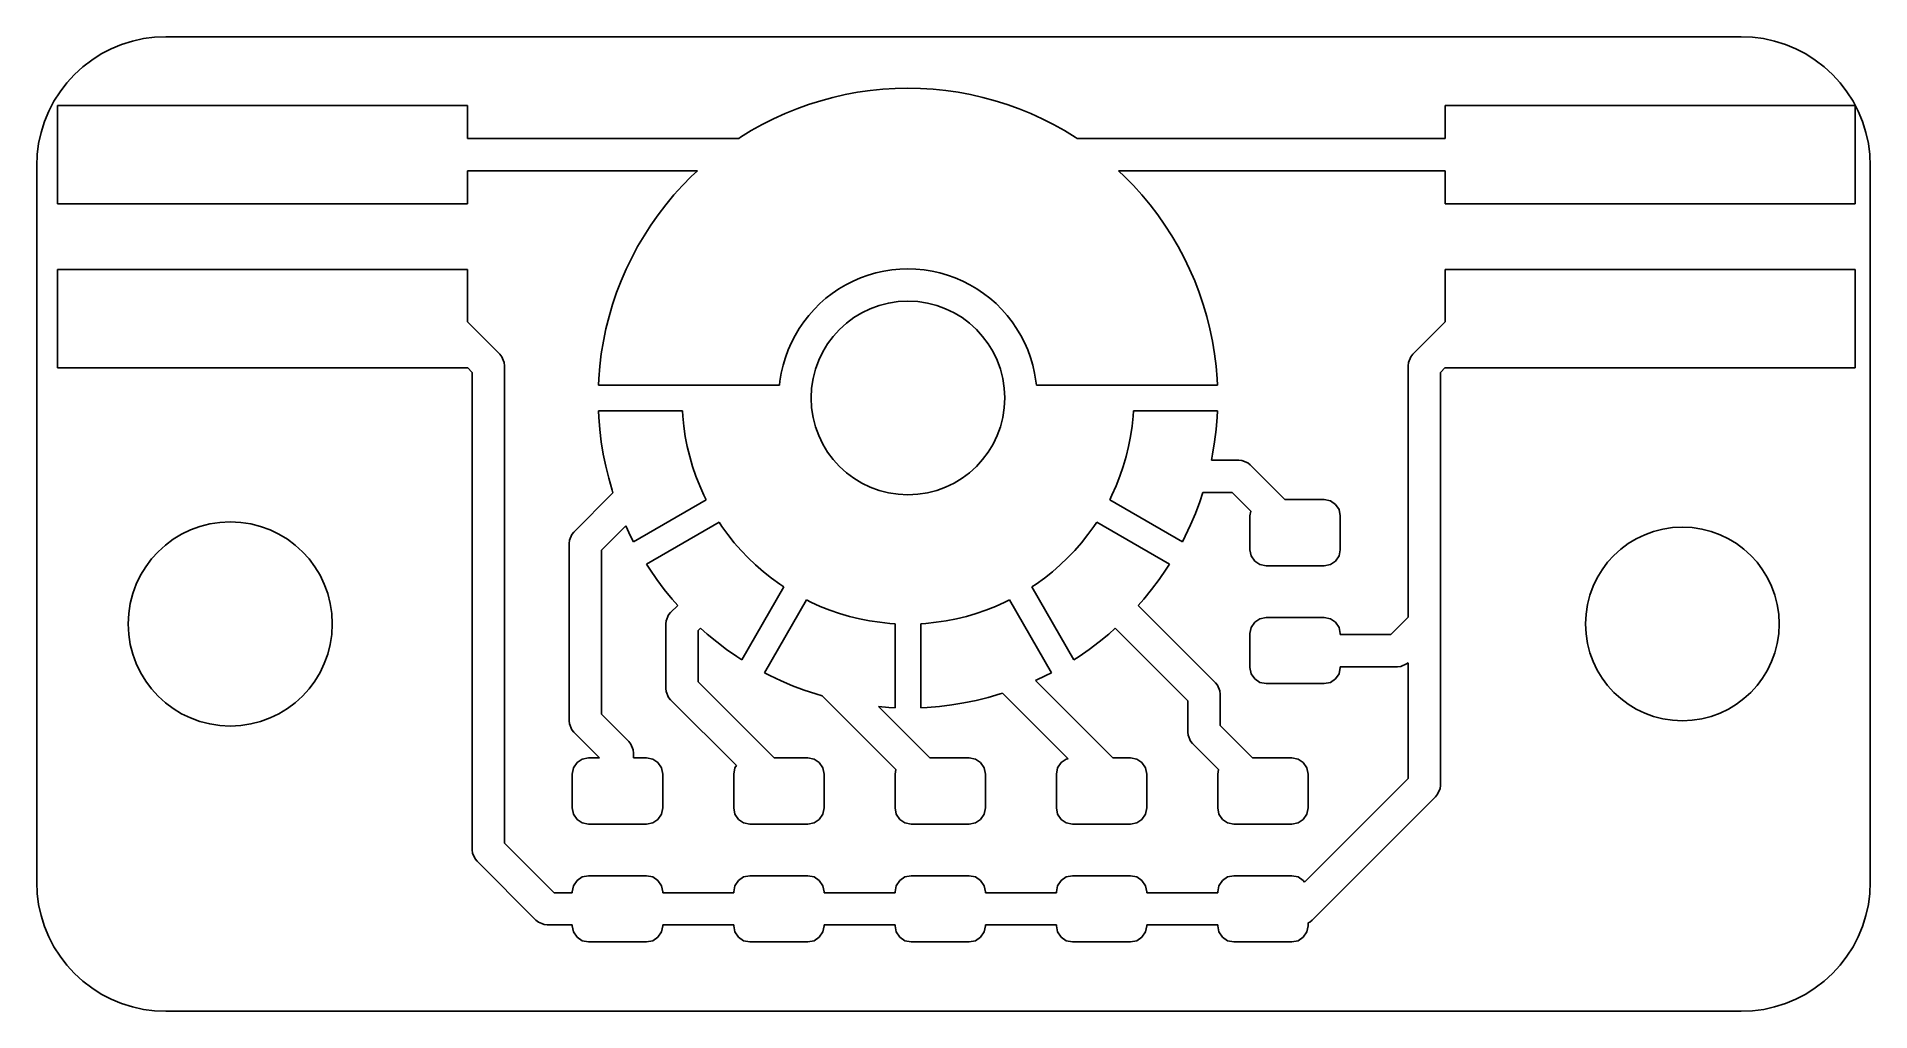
# Model space of a CAD drawing. Header units: millimetres. Extents: x 101.5 to 129.9, y -71 to -55.9.
import ezdxf

# ---------------------------------------------------------------- set-up
doc = ezdxf.new("R2010")
doc.units = ezdxf.units.MM
for name, color, linetype, lineweight, true_color in [('cut_in', 5, 'CONTINUOUS', 25, 0x0000ff), ('cut_out', 174, 'CONTINUOUS', 25, 0x000080), ('trace_out', 214, 'CONTINUOUS', 25, 0x800080)]:
    doc.layers.add(name, color=color, linetype=linetype, lineweight=lineweight, true_color=true_color)

msp = doc.modelspace()

# ---------------------------------------------------------------- linework, layer by layer
at = {"layer": 'cut_in'}
for centre, radius in [((115, -61.5), 1.5), ((104.5, -65), 1.581139), ((127, -65), 1.5)]:
    msp.add_circle(centre, radius, dxfattribs=at)
at = {"layer": 'cut_out', "linetype": 'CONTINUOUS'}
for p, q in [((102.982362, -55.972748), (103.152704, -55.934984)), ((103.152704, -55.934984), (103.325689, -55.912211)), ((103.325689, -55.912211), (103.5, -55.9046)), ((103.5, -55.9046), (103.5, -55.90463)), ((103.5, -55.90463), (127.912446, -55.90463)), ((127.912446, -55.90463), (128.086739, -55.912243)), ((128.086739, -55.912243), (128.259721, -55.935019)), ((128.259721, -55.935019), (128.430059, -55.972785)), ((102.352847, -56.266296), (102.5, -56.172549)), ((102.5, -56.172549), (102.654763, -56.091984)), ((102.654763, -56.091984), (102.81596, -56.025215)), ((102.81596, -56.025215), (102.982362, -55.972748)), ((128.430059, -55.972785), (128.596458, -56.025253)), ((128.596458, -56.025253), (128.757651, -56.092024)), ((128.757651, -56.092024), (128.912411, -56.17259)), ((128.912411, -56.17259), (129.05956, -56.266338)), ((101.967911, -56.619025), (102.085786, -56.490386)), ((102.085786, -56.490386), (102.214425, -56.372511)), ((102.214425, -56.372511), (102.352847, -56.266296)), ((129.05956, -56.266338), (129.197979, -56.372553)), ((129.197979, -56.372553), (129.326614, -56.490429)), ((129.326614, -56.490429), (129.444485, -56.619067)), ((101.767949, -56.9046), (101.861696, -56.757447)), ((101.861696, -56.757447), (101.967911, -56.619025)), ((129.444485, -56.619067), (129.550697, -56.757489)), ((129.550697, -56.757489), (129.64444, -56.904641)), ((101.620615, -57.22056), (101.687384, -57.059363)), ((101.687384, -57.059363), (101.767949, -56.9046)), ((129.64444, -56.904641), (129.725001, -57.059403)), ((129.725001, -57.059403), (129.791767, -57.220598)), ((101.530384, -57.557304), (101.568148, -57.386962)), ((101.568148, -57.386962), (101.620615, -57.22056)), ((129.791767, -57.220598), (129.84423, -57.386999)), ((129.84423, -57.386999), (129.881991, -57.557338)), ((101.507611, -57.730289), (101.530384, -57.557304)), ((129.881991, -57.557338), (129.904762, -57.730321)), ((101.5, -57.9046), (101.507611, -57.730289)), ((101.5, -57.90463), (101.5, -57.9046)), ((101.5, -69), (101.5, -57.90463)), ((129.904762, -57.730321), (129.91237, -57.90463)), ((129.91237, -57.90463), (129.912446, -57.90463)), ((129.912446, -57.90463), (129.912446, -69)), ((101.507611, -69.174311), (101.5, -69)), ((129.912446, -69), (129.904839, -69.17427)), ((101.530384, -69.347296), (101.507611, -69.174311)), ((129.904839, -69.17427), (129.882069, -69.347259)), ((101.568148, -69.517638), (101.530384, -69.347296)), ((101.620615, -69.68404), (101.568148, -69.517638)), ((129.844308, -69.517606), (129.791844, -69.684013)), ((129.882069, -69.347259), (129.844308, -69.517606)), ((101.687384, -69.845237), (101.620615, -69.68404)), ((101.767949, -70), (101.687384, -69.845237)), ((129.725077, -69.845214), (129.644514, -69.999983)), ((129.791844, -69.684013), (129.725077, -69.845214)), ((101.861696, -70.147153), (101.767949, -70)), ((101.967911, -70.285575), (101.861696, -70.147153)), ((129.550768, -70.147142), (129.444554, -70.28557)), ((129.644514, -69.999983), (129.550768, -70.147142)), ((102.085786, -70.414214), (101.967911, -70.285575)), ((102.214425, -70.532089), (102.085786, -70.414214)), ((129.326679, -70.414214), (129.19804, -70.532095)), ((129.444554, -70.28557), (129.326679, -70.414214)), ((102.352847, -70.638304), (102.214425, -70.532089)), ((102.5, -70.732051), (102.352847, -70.638304)), ((102.654763, -70.812616), (102.5, -70.732051)), ((128.912463, -70.732068), (128.757698, -70.812638)), ((129.059617, -70.638315), (128.912463, -70.732068)), ((129.19804, -70.532095), (129.059617, -70.638315)), ((102.81596, -70.879385), (102.654763, -70.812616)), ((102.982362, -70.931852), (102.81596, -70.879385)), ((103.152704, -70.969616), (102.982362, -70.931852)), ((103.325689, -70.992389), (103.152704, -70.969616)), ((103.5, -71), (103.325689, -70.992389)), ((127.912446, -71), (103.5, -71)), ((128.086761, -70.992431), (127.912446, -71.000046)), ((127.912446, -71.000046), (127.912446, -71)), ((128.25975, -70.969653), (128.086761, -70.992431)), ((128.430094, -70.931884), (128.25975, -70.969653)), ((128.596499, -70.879413), (128.430094, -70.931884)), ((128.757698, -70.812638), (128.596499, -70.879413))]:
    msp.add_line(p, q, dxfattribs=at)
at = {"layer": 'trace_out', "linetype": 'CONTINUOUS'}
for p, q in [((113.837197, -56.844307), (114.028029, -56.800777)), ((114.028029, -56.800777), (114.220477, -56.765062)), ((114.220477, -56.765062), (114.414221, -56.737222)), ((114.414221, -56.737222), (114.608939, -56.717303)), ((114.608939, -56.717303), (114.804307, -56.705338)), ((114.804307, -56.705338), (115, -56.701348)), ((115, -56.701348), (115.195693, -56.705338)), ((115.195693, -56.705338), (115.391061, -56.717303)), ((115.391061, -56.717303), (115.585779, -56.737222)), ((115.585779, -56.737222), (115.779523, -56.765062)), ((115.779523, -56.765062), (115.971971, -56.800777)), ((115.971971, -56.800777), (116.162803, -56.844307)), ((101.825, -58.492), (101.825, -56.968)), ((101.825, -56.968), (108.175, -56.968)), ((108.175, -56.968), (108.175, -57.48)), ((112.918256, -57.17621), (113.096322, -57.094943)), ((113.096322, -57.094943), (113.277553, -57.021003)), ((113.277553, -57.021003), (113.461647, -56.954511)), ((113.461647, -56.954511), (113.648298, -56.89558)), ((113.648298, -56.89558), (113.837197, -56.844307)), ((116.162803, -56.844307), (116.351702, -56.89558)), ((116.351702, -56.89558), (116.538353, -56.954511)), ((116.538353, -56.954511), (116.722447, -57.021003)), ((116.722447, -57.021003), (116.903678, -57.094943)), ((116.903678, -57.094943), (117.081744, -57.17621)), ((123.325, -57.48), (123.325, -56.968)), ((123.325, -56.968), (129.675, -56.968)), ((129.675, -56.968), (129.675, -58.492)), ((112.405979, -57.462559), (112.572797, -57.360171)), ((112.572797, -57.360171), (112.743651, -57.264668)), ((112.743651, -57.264668), (112.918256, -57.17621)), ((117.081744, -57.17621), (117.256349, -57.264668)), ((117.256349, -57.264668), (117.427203, -57.360171)), ((117.427203, -57.360171), (117.594021, -57.462559)), ((108.175, -57.48), (112.380001, -57.48)), ((112.380001, -57.48), (112.405979, -57.462559)), ((117.594021, -57.462559), (117.619999, -57.48)), ((117.619999, -57.48), (123.325, -57.48)), ((111.739159, -57.98), (108.175, -57.98)), ((108.175, -57.98), (108.175, -58.492)), ((111.373572, -58.356404), (111.504811, -58.211187)), ((111.504811, -58.211187), (111.64186, -58.07144)), ((111.64186, -58.07144), (111.739159, -57.98)), ((123.325, -57.98), (118.260841, -57.98)), ((118.260841, -57.98), (118.35814, -58.07144)), ((118.35814, -58.07144), (118.495189, -58.211187)), ((118.495189, -58.211187), (118.626428, -58.356404)), ((123.325, -58.492), (123.325, -57.98)), ((108.175, -58.492), (101.825, -58.492)), ((111.129389, -58.662276), (111.248362, -58.506851)), ((111.248362, -58.506851), (111.373572, -58.356404)), ((118.626428, -58.356404), (118.751638, -58.506851)), ((118.751638, -58.506851), (118.870611, -58.662276)), ((129.675, -58.492), (123.325, -58.492)), ((111.01685, -58.822423), (111.129389, -58.662276)), ((118.870611, -58.662276), (118.98315, -58.822423)), ((110.811816, -59.155806), (110.910934, -58.987024)), ((110.910934, -58.987024), (111.01685, -58.822423)), ((118.98315, -58.822423), (119.089066, -58.987024)), ((119.089066, -58.987024), (119.188184, -59.155806)), ((110.634621, -59.504783), (110.719661, -59.328488)), ((110.719661, -59.328488), (110.811816, -59.155806)), ((119.188184, -59.155806), (119.280339, -59.328488)), ((119.280339, -59.328488), (119.365379, -59.504783)), ((101.825, -61.032), (101.825, -59.508)), ((101.825, -59.508), (108.175, -59.508)), ((108.175, -59.508), (108.175, -60.321446)), ((110.556839, -59.684399), (110.634621, -59.504783)), ((114.266381, -59.640725), (114.151424, -59.690248)), ((114.38421, -59.598488), (114.266381, -59.640725)), ((114.50445, -59.563703), (114.38421, -59.598488)), ((114.62663, -59.536506), (114.50445, -59.563703)), ((114.750272, -59.517003), (114.62663, -59.536506)), ((114.874891, -59.50527), (114.750272, -59.517003)), ((115, -59.501354), (114.874891, -59.50527)), ((115.125109, -59.50527), (115, -59.501354)), ((115.249728, -59.517003), (115.125109, -59.50527)), ((115.37337, -59.536506), (115.249728, -59.517003)), ((115.49555, -59.563703), (115.37337, -59.536506)), ((115.61579, -59.598488), (115.49555, -59.563703)), ((115.733619, -59.640725), (115.61579, -59.598488)), ((115.848576, -59.690248), (115.733619, -59.640725)), ((119.365379, -59.504783), (119.443161, -59.684399)), ((123.325, -60.321446), (123.325, -59.508)), ((123.325, -59.508), (129.675, -59.508)), ((129.675, -59.508), (129.675, -61.032)), ((110.423552, -60.052391), (110.486444, -59.867036)), ((110.486444, -59.867036), (110.556839, -59.684399)), ((113.82822, -59.880458), (113.729113, -59.956914)), ((113.931914, -59.81035), (113.82822, -59.880458)), ((114.03979, -59.746863), (113.931914, -59.81035)), ((114.151424, -59.690248), (114.03979, -59.746863)), ((115.96021, -59.746863), (115.848576, -59.690248)), ((116.068086, -59.81035), (115.96021, -59.746863)), ((116.17178, -59.880458), (116.068086, -59.81035)), ((116.270887, -59.956914), (116.17178, -59.880458)), ((119.443161, -59.684399), (119.513556, -59.867036)), ((119.513556, -59.867036), (119.576448, -60.052391)), ((110.368269, -60.240155), (110.423552, -60.052391)), ((113.4631, -60.221257), (113.386021, -60.319881)), ((113.546195, -60.127648), (113.4631, -60.221257)), ((113.634982, -60.039418), (113.546195, -60.127648)), ((113.729113, -59.956914), (113.634982, -60.039418)), ((116.365018, -60.039418), (116.270887, -59.956914)), ((116.453805, -60.127648), (116.365018, -60.039418)), ((116.5369, -60.221257), (116.453805, -60.127648)), ((116.613979, -60.319881), (116.5369, -60.221257)), ((119.576448, -60.052391), (119.631731, -60.240155)), ((108.175, -60.321446), (108.676777, -60.823223)), ((110.280882, -60.621661), (110.320686, -60.430017)), ((110.320686, -60.430017), (110.368269, -60.240155)), ((113.315261, -60.423131), (113.251097, -60.530605)), ((113.386021, -60.319881), (113.315261, -60.423131)), ((116.684739, -60.423131), (116.613979, -60.319881)), ((116.748903, -60.530605), (116.684739, -60.423131)), ((119.631731, -60.240155), (119.679314, -60.430017)), ((119.679314, -60.430017), (119.719118, -60.621661)), ((122.823223, -60.823223), (123.325, -60.321446)), ((110.248924, -60.814768), (110.280882, -60.621661)), ((113.143534, -60.756523), (113.100556, -60.874084)), ((113.19378, -60.641881), (113.143534, -60.756523)), ((113.251097, -60.530605), (113.19378, -60.641881)), ((116.80622, -60.641881), (116.748903, -60.530605)), ((116.856466, -60.756523), (116.80622, -60.641881)), ((116.899444, -60.874084), (116.856466, -60.756523)), ((119.719118, -60.621661), (119.751076, -60.814768)), ((108.175, -61.032), (101.825, -61.032)), ((108.25, -61.103554), (108.175, -61.028554)), ((108.175, -61.028554), (108.175, -61.032)), ((108.676777, -60.823223), (108.707868, -60.861108)), ((108.707868, -60.861108), (108.729734, -60.913899)), ((108.729734, -60.913899), (108.745196, -60.951227)), ((108.745196, -60.951227), (108.75, -61)), ((108.75, -61), (108.75, -68.396446)), ((110.208744, -61.204087), (110.224865, -61.009018)), ((110.224865, -61.009018), (110.248924, -60.814768)), ((113.065014, -60.994103), (113.037048, -61.116109)), ((113.100556, -60.874084), (113.065014, -60.994103)), ((116.934986, -60.994103), (116.899444, -60.874084)), ((116.962952, -61.116109), (116.934986, -60.994103)), ((119.751076, -60.814768), (119.775135, -61.009018)), ((119.775135, -61.009018), (119.791256, -61.204087)), ((122.75, -61), (122.754804, -60.951227)), ((122.75, -64.896446), (122.75, -61)), ((122.754804, -60.951227), (122.792133, -60.861107)), ((122.792133, -60.861107), (122.792137, -60.861102)), ((122.792137, -60.861102), (122.823223, -60.823223)), ((123.325, -61.028554), (123.25, -61.103554)), ((123.325, -61.032), (123.325, -61.028554)), ((129.675, -61.032), (123.325, -61.032)), ((108.25, -68.5), (108.25, -61.103554)), ((110.204168, -61.301848), (110.208744, -61.204087)), ((113.010025, -61.301848), (110.204168, -61.301848)), ((113.016767, -61.239625), (113.010025, -61.301848)), ((113.037048, -61.116109), (113.016767, -61.239625)), ((116.983233, -61.239625), (116.962952, -61.116109)), ((116.989975, -61.301848), (116.983233, -61.239625)), ((119.795832, -61.301848), (116.989975, -61.301848)), ((119.791256, -61.204087), (119.795832, -61.301848)), ((123.25, -61.103554), (123.25, -65)), ((110.208625, -61.797802), (110.204168, -61.701848)), ((110.204168, -61.701848), (111.505719, -61.701848)), ((110.224305, -61.989273), (110.208625, -61.797802)), ((111.505719, -61.701848), (111.510718, -61.781272)), ((111.510718, -61.781272), (111.527029, -61.939593)), ((118.47299, -61.939596), (118.489301, -61.781273)), ((118.489301, -61.781273), (118.494281, -61.701848)), ((118.494281, -61.701848), (119.795832, -61.701848)), ((119.791355, -61.797801), (119.775674, -61.989271)), ((119.795832, -61.701848), (119.791355, -61.797801)), ((110.247634, -62.179964), (110.224305, -61.989273)), ((110.278573, -62.369569), (110.247634, -62.179964)), ((111.527029, -61.939593), (111.550519, -62.09701)), ((111.550519, -62.09701), (111.581141, -62.253196)), ((118.418877, -62.2532), (118.449499, -62.097013)), ((118.449499, -62.097013), (118.47299, -61.939596)), ((119.752346, -62.179961), (119.721406, -62.369565)), ((119.775674, -61.989271), (119.752346, -62.179961)), ((110.317075, -62.557783), (110.278573, -62.369569)), ((111.581141, -62.253196), (111.618831, -62.407828)), ((111.618831, -62.407828), (111.663511, -62.560588)), ((118.336507, -62.560594), (118.381187, -62.407833)), ((118.381187, -62.407833), (118.418877, -62.2532)), ((119.721406, -62.369565), (119.702047, -62.464203)), ((119.702047, -62.464203), (120.126703, -62.464203)), ((120.126703, -62.464203), (120.175476, -62.469007)), ((120.175476, -62.469007), (120.265596, -62.506336)), ((120.265596, -62.506336), (120.2656, -62.50634)), ((120.2656, -62.50634), (120.30348, -62.537426)), ((110.363076, -62.744307), (110.317075, -62.557783)), ((110.416503, -62.928841), (110.363076, -62.744307)), ((111.663511, -62.560588), (111.715088, -62.711158)), ((111.715088, -62.711158), (111.773457, -62.859229)), ((118.22656, -62.859236), (118.284929, -62.711165)), ((118.284929, -62.711165), (118.336507, -62.560594)), ((120.30348, -62.537426), (120.841053, -63.075)), ((109.823223, -63.576442), (110.430086, -62.969579)), ((110.430086, -62.969579), (110.416503, -62.928841)), ((111.773457, -62.859229), (111.838496, -63.004493)), ((111.838496, -63.004493), (111.873864, -63.075783)), ((118.126136, -63.075783), (118.161521, -63.004501)), ((118.161521, -63.004501), (118.22656, -62.859236)), ((119.571685, -62.964203), (119.52271, -63.111082)), ((120.023149, -62.964203), (119.571685, -62.964203)), ((120.313927, -63.254981), (120.023149, -62.964203)), ((120.841053, -63.075), (121.45, -63.075)), ((121.45, -63.075), (121.545671, -63.09403)), ((111.873864, -63.075783), (110.746688, -63.726559)), ((119.253312, -63.726559), (118.126136, -63.075783)), ((119.454699, -63.290752), (119.379554, -63.467558)), ((119.52271, -63.111082), (119.454699, -63.290752)), ((120.3, -63.325), (120.313927, -63.254981)), ((120.3, -63.85), (120.3, -63.325)), ((121.545671, -63.09403), (121.626777, -63.148223)), ((121.626777, -63.148223), (121.68097, -63.229329)), ((121.68097, -63.229329), (121.7, -63.325)), ((121.7, -63.325), (121.7, -63.85)), ((109.754804, -63.704446), (109.792133, -63.614326)), ((109.792133, -63.614326), (109.792137, -63.614321)), ((109.792137, -63.614321), (109.823223, -63.576442)), ((110.626458, -63.480313), (110.25, -63.856772)), ((110.702587, -63.641224), (110.626458, -63.480313)), ((110.746688, -63.726559), (110.702587, -63.641224)), ((110.946688, -64.072969), (112.073864, -63.422194)), ((112.073864, -63.422194), (112.117904, -63.488479)), ((112.117904, -63.488479), (112.211187, -63.617437)), ((112.211187, -63.617437), (112.310236, -63.742022)), ((117.689753, -63.742012), (117.788801, -63.617428)), ((117.788801, -63.617428), (117.882084, -63.488471)), ((117.882084, -63.488471), (117.926136, -63.422194)), ((117.926136, -63.422194), (119.053312, -64.072969)), ((119.297395, -63.641214), (119.253312, -63.726559)), ((119.379554, -63.467558), (119.297395, -63.641214)), ((109.75, -63.753219), (109.754804, -63.704446)), ((109.75, -66.5), (109.75, -63.753219)), ((110.25, -63.856772), (110.25, -66.396446)), ((112.310236, -63.742022), (112.414846, -63.861975)), ((112.414846, -63.861975), (112.5248, -63.977049)), ((117.475189, -63.977038), (117.585143, -63.861965)), ((117.585143, -63.861965), (117.689753, -63.742012)), ((120.31903, -63.945671), (120.3, -63.85)), ((121.7, -63.85), (121.68097, -63.945671)), ((110.998554, -64.15382), (110.946688, -64.072969)), ((111.107866, -64.3118), (110.998554, -64.15382)), ((112.5248, -63.977049), (112.639872, -64.087006)), ((112.639872, -64.087006), (112.759823, -64.191618)), ((112.759823, -64.191618), (112.884405, -64.290669)), ((117.115586, -64.290658), (117.240167, -64.191606)), ((117.240167, -64.191606), (117.360118, -64.086995)), ((117.360118, -64.086995), (117.475189, -63.977038)), ((119.001459, -64.153829), (118.892147, -64.31181)), ((119.053312, -64.072969), (119.001459, -64.153829)), ((120.373223, -64.026777), (120.31903, -63.945671)), ((120.454329, -64.08097), (120.373223, -64.026777)), ((120.55, -64.1), (120.454329, -64.08097)), ((121.45, -64.1), (120.55, -64.1)), ((121.545671, -64.08097), (121.45, -64.1)), ((121.626777, -64.026777), (121.545671, -64.08097)), ((121.68097, -63.945671), (121.626777, -64.026777)), ((111.223411, -64.465281), (111.107866, -64.3118)), ((111.345005, -64.614015), (111.223411, -64.465281)), ((113.079654, -64.427984), (112.428879, -65.55516)), ((112.884405, -64.290669), (113.013362, -64.383955)), ((113.013362, -64.383955), (113.079654, -64.427984)), ((116.920346, -64.427984), (116.98663, -64.383943)), ((117.571121, -65.55516), (116.920346, -64.427984)), ((116.98663, -64.383943), (117.115586, -64.290658)), ((118.776602, -64.465291), (118.655008, -64.614025)), ((118.892147, -64.31181), (118.776602, -64.465291)), ((111.323223, -64.823223), (111.433084, -64.713361)), ((111.433084, -64.713361), (111.345005, -64.614015)), ((112.775289, -65.75516), (113.426065, -64.627984)), ((113.426065, -64.627984), (113.497347, -64.663367)), ((113.497347, -64.663367), (113.642613, -64.728404)), ((113.642613, -64.728404), (113.790685, -64.78677)), ((116.209317, -64.786775), (116.357389, -64.728409)), ((116.357389, -64.728409), (116.502655, -64.663372)), ((116.502655, -64.663372), (116.573935, -64.627984)), ((116.573935, -64.627984), (117.224711, -65.75516)), ((118.655008, -64.614025), (118.566927, -64.713373)), ((118.566927, -64.713373), (119.764277, -65.910723)), ((111.25, -65), (111.254804, -64.951227)), ((111.25, -66), (111.25, -65)), ((111.254804, -64.951227), (111.292133, -64.861107)), ((111.292133, -64.861107), (111.292137, -64.861102)), ((111.292137, -64.861102), (111.323223, -64.823223)), ((113.790685, -64.78677), (113.941256, -64.838345)), ((113.941256, -64.838345), (114.094017, -64.883023)), ((114.094017, -64.883023), (114.24865, -64.92071)), ((114.24865, -64.92071), (114.404837, -64.951329)), ((114.404837, -64.951329), (114.562254, -64.974818)), ((114.562254, -64.974818), (114.720576, -64.991126)), ((114.720576, -64.991126), (114.8, -64.996129)), ((114.8, -64.996129), (114.8, -66.29768)), ((115.2, -64.996129), (115.279424, -64.991131)), ((115.2, -66.29768), (115.2, -64.996129)), ((115.279424, -64.991131), (115.437747, -64.974823)), ((115.437747, -64.974823), (115.595164, -64.951335)), ((115.595164, -64.951335), (115.751351, -64.920715)), ((115.751351, -64.920715), (115.905985, -64.883028)), ((115.905985, -64.883028), (116.058745, -64.83835)), ((116.058745, -64.83835), (116.209317, -64.786775)), ((120.3, -65.15), (120.31903, -65.054329)), ((120.31903, -65.054329), (120.373223, -64.973223)), ((120.373223, -64.973223), (120.454329, -64.91903)), ((120.454329, -64.91903), (120.55, -64.9)), ((120.55, -64.9), (121.45, -64.9)), ((121.45, -64.9), (121.545671, -64.91903)), ((121.545671, -64.91903), (121.626777, -64.973223)), ((121.626777, -64.973223), (121.68097, -65.054329)), ((121.68097, -65.054329), (121.7, -65.15)), ((122.483946, -65.1625), (122.75, -64.896446)), ((123.25, -65), (123.25, -67.5)), ((111.786524, -65.067029), (111.75, -65.103554)), ((111.75, -65.103554), (111.75, -65.896446)), ((111.88783, -65.156849), (111.786524, -65.067029)), ((112.036563, -65.278445), (111.88783, -65.156849)), ((112.190041, -65.393992), (112.036563, -65.278445)), ((117.963447, -65.278457), (117.809968, -65.394005)), ((118.11218, -65.156861), (117.963447, -65.278457)), ((118.213486, -65.06704), (118.11218, -65.156861)), ((119.3375, -66.191054), (118.213486, -65.06704)), ((120.3, -65.675), (120.3, -65.15)), ((121.7, -65.15), (121.7, -65.1625)), ((121.7, -65.1625), (122.483946, -65.1625)), ((112.34802, -65.503306), (112.190041, -65.393992)), ((112.428879, -65.55516), (112.34802, -65.503306)), ((117.651989, -65.50332), (117.571121, -65.55516)), ((117.809968, -65.394005), (117.651989, -65.50332)), ((122.726393, -65.620367), (122.636273, -65.657696)), ((122.726397, -65.620362), (122.726393, -65.620367)), ((122.75, -65.600993), (122.726397, -65.620362)), ((122.75, -67.396446), (122.75, -65.600993)), ((111.75, -65.896446), (112.928553, -67.075)), ((112.860622, -65.799265), (112.775289, -65.75516)), ((113.034281, -65.881422), (112.860622, -65.799265)), ((113.211087, -65.956565), (113.034281, -65.881422)), ((117.139375, -65.79926), (116.978463, -65.875386)), ((116.978463, -65.875386), (118.176777, -67.0737)), ((117.224711, -65.75516), (117.139375, -65.79926)), ((119.764277, -65.910723), (119.795362, -65.948602)), ((120.31903, -65.770671), (120.3, -65.675)), ((120.373223, -65.851777), (120.31903, -65.770671)), ((120.454329, -65.90597), (120.373223, -65.851777)), ((120.55, -65.925), (120.454329, -65.90597)), ((121.545671, -65.90597), (121.45, -65.925)), ((121.626777, -65.851777), (121.545671, -65.90597)), ((121.68097, -65.770671), (121.626777, -65.851777)), ((121.7, -65.675), (121.68097, -65.770671)), ((122.5875, -65.6625), (121.7, -65.6625)), ((121.7, -65.6625), (121.7, -65.675)), ((122.636273, -65.657696), (122.5875, -65.6625)), ((111.254804, -66.048773), (111.25, -66)), ((111.292133, -66.138893), (111.254804, -66.048773)), ((111.292137, -66.138897), (111.292133, -66.138893)), ((111.323223, -66.176777), (111.292137, -66.138897)), ((112.341759, -67.195312), (111.323223, -66.176777)), ((113.390759, -66.024574), (113.211087, -65.956565)), ((113.573008, -66.085339), (113.390759, -66.024574)), ((113.673329, -66.114383), (113.573008, -66.085339)), ((114.813927, -67.254981), (113.673329, -66.114383)), ((116.055933, -66.184757), (115.867718, -66.223256)), ((116.242457, -66.138759), (116.055933, -66.184757)), ((116.426991, -66.085334), (116.242457, -66.138759)), ((116.467722, -66.071753), (116.426991, -66.085334)), ((117.484081, -67.088112), (116.467722, -66.071753)), ((119.3375, -66.675), (119.3375, -66.191054)), ((119.795362, -65.948602), (119.795367, -65.948607)), ((119.795367, -65.948607), (119.832696, -66.038727)), ((119.832696, -66.038727), (119.8375, -66.0875)), ((119.8375, -66.0875), (119.8375, -66.571446)), ((121.45, -65.925), (120.55, -65.925)), ((110.25, -66.396446), (110.676777, -66.823223)), ((114.704047, -66.293204), (114.546345, -66.280291)), ((114.546345, -66.280291), (115.341054, -67.075)), ((114.8, -66.29768), (114.704047, -66.293204)), ((115.295953, -66.293198), (115.2, -66.29768)), ((115.487424, -66.27752), (115.295953, -66.293198)), ((115.678114, -66.254194), (115.487424, -66.27752)), ((115.867718, -66.223256), (115.678114, -66.254194)), ((109.754804, -66.548773), (109.75, -66.5)), ((109.792133, -66.638893), (109.754804, -66.548773)), ((109.792137, -66.638897), (109.792133, -66.638893)), ((109.823223, -66.676777), (109.792137, -66.638897)), ((110.221446, -67.075), (109.823223, -66.676777)), ((119.342304, -66.723773), (119.3375, -66.675)), ((119.379633, -66.813893), (119.342304, -66.723773)), ((119.8375, -66.571446), (120.341054, -67.075)), ((110.676777, -66.823223), (110.707868, -66.861108)), ((110.707868, -66.861108), (110.745197, -66.951228)), ((110.745197, -66.951228), (110.745197, -66.951237)), ((110.745197, -66.951237), (110.75, -67)), ((110.75, -67), (110.75, -67.075)), ((119.379637, -66.813897), (119.379633, -66.813893)), ((119.410723, -66.851777), (119.379637, -66.813897)), ((119.813927, -67.254981), (119.410723, -66.851777)), ((109.8, -67.325), (109.81903, -67.229329)), ((109.8, -67.85), (109.8, -67.325)), ((109.81903, -67.229329), (109.873223, -67.148223)), ((109.873223, -67.148223), (109.954329, -67.09403)), ((109.954329, -67.09403), (110.05, -67.075)), ((110.05, -67.075), (110.221446, -67.075)), ((110.75, -67.075), (110.95, -67.075)), ((110.95, -67.075), (111.045671, -67.09403)), ((111.045671, -67.09403), (111.126777, -67.148223)), ((111.126777, -67.148223), (111.18097, -67.229329)), ((111.18097, -67.229329), (111.2, -67.325)), ((111.2, -67.325), (111.2, -67.85)), ((112.3, -67.325), (112.31903, -67.229329)), ((112.3, -67.85), (112.3, -67.325)), ((112.31903, -67.229329), (112.341759, -67.195312)), ((112.928553, -67.075), (113.45, -67.075)), ((113.45, -67.075), (113.545671, -67.09403)), ((113.545671, -67.09403), (113.626777, -67.148223)), ((113.626777, -67.148223), (113.68097, -67.229329)), ((113.68097, -67.229329), (113.7, -67.325)), ((113.7, -67.325), (113.7, -67.85)), ((114.8, -67.325), (114.813927, -67.254981)), ((114.8, -67.85), (114.8, -67.325)), ((115.341054, -67.075), (115.95, -67.075)), ((115.95, -67.075), (116.045671, -67.09403)), ((116.045671, -67.09403), (116.126777, -67.148223)), ((116.126777, -67.148223), (116.18097, -67.229329)), ((116.18097, -67.229329), (116.2, -67.325)), ((116.2, -67.325), (116.2, -67.85)), ((117.3, -67.325), (117.31903, -67.229329)), ((117.3, -67.85), (117.3, -67.325)), ((117.31903, -67.229329), (117.373223, -67.148223)), ((117.373223, -67.148223), (117.454329, -67.09403)), ((117.454329, -67.09403), (117.484081, -67.088112)), ((118.176777, -67.0737), (118.177844, -67.075)), ((118.177844, -67.075), (118.45, -67.075)), ((118.45, -67.075), (118.545671, -67.09403)), ((118.545671, -67.09403), (118.626777, -67.148223)), ((118.626777, -67.148223), (118.68097, -67.229329)), ((118.68097, -67.229329), (118.7, -67.325)), ((118.7, -67.325), (118.7, -67.85)), ((119.8, -67.325), (119.813927, -67.254981)), ((119.8, -67.85), (119.8, -67.325)), ((120.341054, -67.075), (120.95, -67.075)), ((120.95, -67.075), (121.045671, -67.09403)), ((121.045671, -67.09403), (121.126777, -67.148223)), ((121.126777, -67.148223), (121.18097, -67.229329)), ((121.18097, -67.229329), (121.2, -67.325)), ((121.2, -67.325), (121.2, -67.85)), ((121.14538, -69.001065), (122.75, -67.396446)), ((123.245196, -67.548773), (123.207867, -67.638893)), ((123.25, -67.5), (123.245196, -67.548773)), ((109.81903, -67.945671), (109.8, -67.85)), ((111.2, -67.85), (111.18097, -67.945671)), ((112.31903, -67.945671), (112.3, -67.85)), ((113.7, -67.85), (113.68097, -67.945671)), ((114.81903, -67.945671), (114.8, -67.85)), ((116.2, -67.85), (116.18097, -67.945671)), ((117.31903, -67.945671), (117.3, -67.85)), ((118.7, -67.85), (118.68097, -67.945671)), ((119.81903, -67.945671), (119.8, -67.85)), ((121.2, -67.85), (121.18097, -67.945671)), ((123.176776, -67.676777), (121.264277, -69.589277)), ((123.207862, -67.638897), (123.176776, -67.676777)), ((123.207867, -67.638893), (123.207862, -67.638897)), ((109.873223, -68.026777), (109.81903, -67.945671)), ((109.954329, -68.08097), (109.873223, -68.026777)), ((110.05, -68.1), (109.954329, -68.08097)), ((110.95, -68.1), (110.05, -68.1)), ((111.045671, -68.08097), (110.95, -68.1)), ((111.126777, -68.026777), (111.045671, -68.08097)), ((111.18097, -67.945671), (111.126777, -68.026777)), ((112.373223, -68.026777), (112.31903, -67.945671)), ((112.454329, -68.08097), (112.373223, -68.026777)), ((112.55, -68.1), (112.454329, -68.08097)), ((113.45, -68.1), (112.55, -68.1)), ((113.545671, -68.08097), (113.45, -68.1)), ((113.626777, -68.026777), (113.545671, -68.08097)), ((113.68097, -67.945671), (113.626777, -68.026777)), ((114.873223, -68.026777), (114.81903, -67.945671)), ((114.954329, -68.08097), (114.873223, -68.026777)), ((115.05, -68.1), (114.954329, -68.08097)), ((115.95, -68.1), (115.05, -68.1)), ((116.045671, -68.08097), (115.95, -68.1)), ((116.126777, -68.026777), (116.045671, -68.08097)), ((116.18097, -67.945671), (116.126777, -68.026777)), ((117.373223, -68.026777), (117.31903, -67.945671)), ((117.454329, -68.08097), (117.373223, -68.026777)), ((117.55, -68.1), (117.454329, -68.08097)), ((118.45, -68.1), (117.55, -68.1)), ((118.545671, -68.08097), (118.45, -68.1)), ((118.626777, -68.026777), (118.545671, -68.08097)), ((118.68097, -67.945671), (118.626777, -68.026777)), ((119.873223, -68.026777), (119.81903, -67.945671)), ((119.954329, -68.08097), (119.873223, -68.026777)), ((120.05, -68.1), (119.954329, -68.08097)), ((120.95, -68.1), (120.05, -68.1)), ((121.045671, -68.08097), (120.95, -68.1)), ((121.126777, -68.026777), (121.045671, -68.08097)), ((121.18097, -67.945671), (121.126777, -68.026777)), ((108.75, -68.396446), (109.516054, -69.1625)), ((108.254804, -68.548773), (108.25, -68.5)), ((108.292133, -68.638893), (108.254804, -68.548773)), ((108.292137, -68.638897), (108.292133, -68.638893)), ((108.323223, -68.676777), (108.292137, -68.638897)), ((109.235723, -69.589277), (108.323223, -68.676777)), ((109.81903, -69.054329), (109.873223, -68.973223)), ((109.873223, -68.973223), (109.954329, -68.91903)), ((109.954329, -68.91903), (110.05, -68.9)), ((110.05, -68.9), (110.95, -68.9)), ((110.95, -68.9), (111.045671, -68.91903)), ((111.045671, -68.91903), (111.126777, -68.973223)), ((111.126777, -68.973223), (111.18097, -69.054329)), ((112.31903, -69.054329), (112.373223, -68.973223)), ((112.373223, -68.973223), (112.454329, -68.91903)), ((112.454329, -68.91903), (112.55, -68.9)), ((112.55, -68.9), (113.45, -68.9)), ((113.45, -68.9), (113.545671, -68.91903)), ((113.545671, -68.91903), (113.626777, -68.973223)), ((113.626777, -68.973223), (113.68097, -69.054329)), ((114.81903, -69.054329), (114.873223, -68.973223)), ((114.873223, -68.973223), (114.954329, -68.91903)), ((114.954329, -68.91903), (115.05, -68.9)), ((115.05, -68.9), (115.95, -68.9)), ((115.95, -68.9), (116.045671, -68.91903)), ((116.045671, -68.91903), (116.126777, -68.973223)), ((116.126777, -68.973223), (116.18097, -69.054329)), ((117.31903, -69.054329), (117.373223, -68.973223)), ((117.373223, -68.973223), (117.454329, -68.91903)), ((117.454329, -68.91903), (117.55, -68.9)), ((117.55, -68.9), (118.45, -68.9)), ((118.45, -68.9), (118.545671, -68.91903)), ((118.545671, -68.91903), (118.626777, -68.973223)), ((118.626777, -68.973223), (118.68097, -69.054329)), ((119.81903, -69.054329), (119.873223, -68.973223)), ((119.873223, -68.973223), (119.954329, -68.91903)), ((119.954329, -68.91903), (120.05, -68.9)), ((120.05, -68.9), (120.95, -68.9)), ((120.95, -68.9), (121.045671, -68.91903)), ((121.045671, -68.91903), (121.126777, -68.973223)), ((121.126777, -68.973223), (121.14538, -69.001065)), ((109.516054, -69.1625), (109.8, -69.1625)), ((109.8, -69.15), (109.81903, -69.054329)), ((109.8, -69.1625), (109.8, -69.15)), ((111.18097, -69.054329), (111.2, -69.15)), ((111.2, -69.15), (111.2, -69.1625)), ((111.2, -69.1625), (112.3, -69.1625)), ((112.3, -69.15), (112.31903, -69.054329)), ((112.3, -69.1625), (112.3, -69.15)), ((113.68097, -69.054329), (113.7, -69.15)), ((113.7, -69.15), (113.7, -69.1625)), ((113.7, -69.1625), (114.8, -69.1625)), ((114.8, -69.15), (114.81903, -69.054329)), ((114.8, -69.1625), (114.8, -69.15)), ((116.18097, -69.054329), (116.2, -69.15)), ((116.2, -69.15), (116.2, -69.1625)), ((116.2, -69.1625), (117.3, -69.1625)), ((117.3, -69.15), (117.31903, -69.054329)), ((117.3, -69.1625), (117.3, -69.15)), ((118.68097, -69.054329), (118.7, -69.15)), ((118.7, -69.15), (118.7, -69.1625)), ((118.7, -69.1625), (119.8, -69.1625)), ((119.8, -69.15), (119.81903, -69.054329)), ((119.8, -69.1625), (119.8, -69.15)), ((109.273608, -69.620368), (109.235723, -69.589277)), ((121.264277, -69.589277), (121.226397, -69.620362)), ((109.326399, -69.642234), (109.273608, -69.620368)), ((109.363727, -69.657696), (109.326399, -69.642234)), ((109.4125, -69.6625), (109.363727, -69.657696)), ((109.8, -69.6625), (109.4125, -69.6625)), ((109.8, -69.675), (109.8, -69.6625)), ((109.81903, -69.770671), (109.8, -69.675)), ((109.873223, -69.851777), (109.81903, -69.770671)), ((109.954329, -69.90597), (109.873223, -69.851777)), ((111.126777, -69.851777), (111.045671, -69.90597)), ((111.18097, -69.770671), (111.126777, -69.851777)), ((111.2, -69.675), (111.18097, -69.770671)), ((112.3, -69.6625), (111.2, -69.6625)), ((111.2, -69.6625), (111.2, -69.675)), ((112.3, -69.675), (112.3, -69.6625)), ((112.31903, -69.770671), (112.3, -69.675)), ((112.373223, -69.851777), (112.31903, -69.770671)), ((112.454329, -69.90597), (112.373223, -69.851777)), ((113.626777, -69.851777), (113.545671, -69.90597)), ((113.68097, -69.770671), (113.626777, -69.851777)), ((113.7, -69.675), (113.68097, -69.770671)), ((114.8, -69.6625), (113.7, -69.6625)), ((113.7, -69.6625), (113.7, -69.675)), ((114.8, -69.675), (114.8, -69.6625)), ((114.81903, -69.770671), (114.8, -69.675)), ((114.873223, -69.851777), (114.81903, -69.770671)), ((114.954329, -69.90597), (114.873223, -69.851777)), ((116.126777, -69.851777), (116.045671, -69.90597)), ((116.18097, -69.770671), (116.126777, -69.851777)), ((116.2, -69.675), (116.18097, -69.770671)), ((117.3, -69.6625), (116.2, -69.6625)), ((116.2, -69.6625), (116.2, -69.675)), ((117.3, -69.675), (117.3, -69.6625)), ((117.31903, -69.770671), (117.3, -69.675)), ((117.373223, -69.851777), (117.31903, -69.770671)), ((117.454329, -69.90597), (117.373223, -69.851777)), ((118.626777, -69.851777), (118.545671, -69.90597)), ((118.68097, -69.770671), (118.626777, -69.851777)), ((118.7, -69.675), (118.68097, -69.770671)), ((119.8, -69.6625), (118.7, -69.6625)), ((118.7, -69.6625), (118.7, -69.675)), ((119.8, -69.675), (119.8, -69.6625)), ((119.81903, -69.770671), (119.8, -69.675)), ((119.873223, -69.851777), (119.81903, -69.770671)), ((119.954329, -69.90597), (119.873223, -69.851777)), ((121.126777, -69.851777), (121.045671, -69.90597)), ((121.18097, -69.770671), (121.126777, -69.851777)), ((121.2, -69.675), (121.18097, -69.770671)), ((121.226393, -69.620367), (121.2, -69.631299)), ((121.2, -69.631299), (121.2, -69.675)), ((121.226397, -69.620362), (121.226393, -69.620367)), ((110.05, -69.925), (109.954329, -69.90597)), ((110.95, -69.925), (110.05, -69.925)), ((111.045671, -69.90597), (110.95, -69.925)), ((112.55, -69.925), (112.454329, -69.90597)), ((113.45, -69.925), (112.55, -69.925)), ((113.545671, -69.90597), (113.45, -69.925)), ((115.05, -69.925), (114.954329, -69.90597)), ((115.95, -69.925), (115.05, -69.925)), ((116.045671, -69.90597), (115.95, -69.925)), ((117.55, -69.925), (117.454329, -69.90597)), ((118.45, -69.925), (117.55, -69.925)), ((118.545671, -69.90597), (118.45, -69.925)), ((120.05, -69.925), (119.954329, -69.90597)), ((120.95, -69.925), (120.05, -69.925)), ((121.045671, -69.90597), (120.95, -69.925))]:
    msp.add_line(p, q, dxfattribs=at)

doc.saveas('drawing.dxf')
